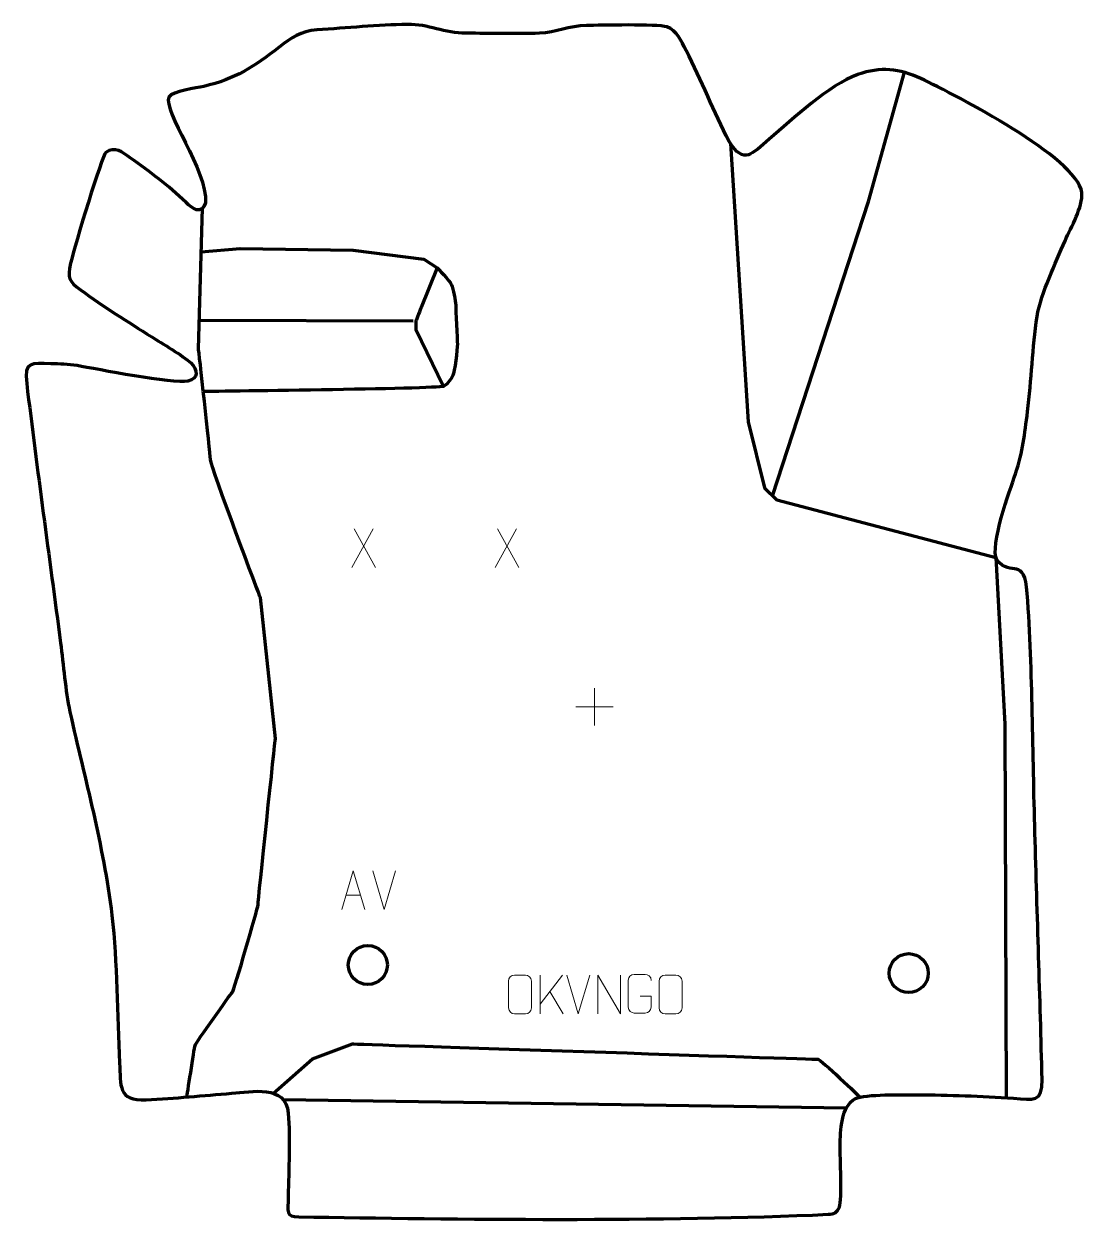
# Model space of a CAD drawing. Header units: millimetres. Extents: x 1211 to 1893, y 101 to 873.
import ezdxf

# ---------------------------------------------------------------- set-up
doc = ezdxf.new("R2010")
doc.units = ezdxf.units.MM
doc.header["$MEASUREMENT"] = 0
doc.layers.add('layer 1', color=7, linetype='Continuous')
doc.layers.add('layer 2', color=7, linetype='Continuous')

msp = doc.modelspace()

# ---------------------------------------------------------------- linework, layer by layer
at = {"layer": 'layer 1', "color": 142, "lineweight": 200}
for centre in [(1432.0567, 267.0648), (1780.4451, 261.8083)]:
    msp.add_ellipse(centre, major_axis=(12.574, 0), ratio=0.99999205, dxfattribs=at)
at = {"layer": 'layer 1', "color": 140, "lineweight": 158}
for points, knots in [([(1692.7706, 569.4644), (1692.7706, 569.4644), (1754.5665, 759.1416), (1754.5665, 759.1416), (1754.5665, 759.1416), (1754.5665, 759.1416), (1777.6413, 842.3124), (1777.6413, 842.3124)], [0, 0, 0, 0, 0.33333333, 0.33333333, 0.33333333, 0.33333333, 1, 1, 1, 1]), ([(1665.6258, 796.376), (1665.6258, 796.376), (1676.9835, 617.0182), (1676.9835, 617.0182), (1676.9835, 617.0182), (1676.9835, 617.0182), (1687.6294, 574.4344), (1687.6294, 574.4344), (1687.6294, 574.4344), (1687.6294, 574.4344), (1695.6139, 566.7161), (1695.6139, 566.7161), (1695.6139, 566.7161), (1695.6139, 566.7161), (1836.6213, 529.6424), (1836.6213, 529.6424)], [0, 0, 0, 0, 0.2, 0.2, 0.2, 0.2, 0.4, 0.4, 0.4, 0.4, 0.6, 0.6, 0.6, 0.6, 1, 1, 1, 1]), ([(1315.5539, 181.9991), (1315.5539, 181.9991), (1320.2117, 213.2703), (1320.7439, 215.1334), (1320.7439, 215.1334), (1321.2761, 216.9964), (1343.7658, 248.535), (1344.6973, 249.3335), (1344.6973, 249.3335), (1345.6288, 250.132), (1361.3315, 303.3617), (1361.3315, 305.8901), (1361.3315, 305.8901), (1361.3315, 308.4186), (1372.5098, 412.8819), (1372.5098, 412.8819), (1372.5098, 412.8819), (1372.5098, 412.8819), (1362.9285, 503.6386), (1362.9285, 503.6386), (1362.9285, 503.6386), (1362.9285, 503.6386), (1330.9907, 587.7415), (1330.7245, 592.7984), (1330.7245, 592.7984), (1330.4583, 597.8552), (1323.0061, 664.1263), (1323.0061, 664.1263), (1323.0061, 664.1263), (1323.0061, 664.1263), (1325.5919, 754.6933), (1325.5919, 754.6933)], [0, 0, 0, 0, 0.11111111, 0.11111111, 0.11111111, 0.11111111, 0.22222222, 0.22222222, 0.22222222, 0.22222222, 0.33333333, 0.33333333, 0.33333333, 0.33333333, 0.44444444, 0.44444444, 0.44444444, 0.44444444, 0.55555556, 0.55555556, 0.55555556, 0.55555556, 0.66666667, 0.66666667, 0.66666667, 0.66666667, 0.77777778, 0.77777778, 0.77777778, 0.77777778, 1, 1, 1, 1]), ([(1324.7911, 726.6463), (1324.7911, 726.6463), (1349.7522, 728.8), (1349.7522, 728.8), (1349.7522, 728.8), (1349.7522, 728.8), (1422.677, 727.7355), (1422.677, 727.7355), (1422.677, 727.7355), (1422.677, 727.7355), (1468.1884, 721.8801), (1468.1884, 721.8801), (1468.1884, 721.8801), (1468.1884, 721.8801), (1476.7051, 716.291), (1476.7051, 716.291), (1476.7051, 716.291), (1476.7051, 716.291), (1484.9559, 708.0405), (1486.0204, 705.379), (1486.0204, 705.379), (1487.085, 702.7174), (1488.6819, 694.9992), (1488.6819, 692.3377), (1488.6819, 692.3377), (1488.6819, 689.6761), (1489.7464, 669.9813), (1489.7464, 667.0536), (1489.7464, 667.0536), (1489.7464, 664.1259), (1487.8834, 648.6893), (1486.8188, 646.8262), (1486.8188, 646.8262), (1485.7542, 644.9632), (1483.8912, 641.5032), (1480.6974, 639.9063), (1480.6974, 639.9063), (1477.5036, 638.3094), (1326.0797, 636.566), (1326.0797, 636.566)], [0, 0, 0, 0, 0.09090909, 0.09090909, 0.09090909, 0.09090909, 0.18181818, 0.18181818, 0.18181818, 0.18181818, 0.27272727, 0.27272727, 0.27272727, 0.27272727, 0.36363636, 0.36363636, 0.36363636, 0.36363636, 0.45454545, 0.45454545, 0.45454545, 0.45454545, 0.54545455, 0.54545455, 0.54545455, 0.54545455, 0.63636364, 0.63636364, 0.63636364, 0.63636364, 0.72727273, 0.72727273, 0.72727273, 0.72727273, 0.81818182, 0.81818182, 0.81818182, 0.81818182, 1, 1, 1, 1]), ([(1476.7051, 716.291), (1476.7051, 716.291), (1466.3914, 690.6409), (1466.3914, 690.6409), (1466.3914, 690.6409), (1466.3914, 690.6409), (1462.9979, 682.2573), (1462.9979, 681.858), (1462.9979, 681.858), (1462.9979, 681.4588), (1462.9314, 676.535), (1462.9314, 676.535), (1462.9314, 676.535), (1462.9314, 676.535), (1480.6974, 639.9063), (1480.6974, 639.9063)], [0, 0, 0, 0, 0.2, 0.2, 0.2, 0.2, 0.4, 0.4, 0.4, 0.4, 0.6, 0.6, 0.6, 0.6, 1, 1, 1, 1]), ([(1836.6213, 529.6424), (1836.6213, 529.6424), (1842.3958, 422.1974), (1842.3958, 422.1974), (1842.3958, 422.1974), (1842.3958, 422.1974), (1843.2516, 181.4639), (1843.2516, 181.4639)], [0, 0, 0, 0, 0.33333333, 0.33333333, 0.33333333, 0.33333333, 1, 1, 1, 1]), ([(1371.1696, 184.3611), (1371.1696, 184.3611), (1396.329, 206.6162), (1396.329, 206.6162), (1396.329, 206.6162), (1396.329, 206.6162), (1422.1455, 216.1976), (1422.1455, 216.1976), (1422.1455, 216.1976), (1422.1455, 216.1976), (1719.9658, 206.35), (1721.8288, 206.35), (1721.8288, 206.35), (1723.6919, 206.35), (1749.0713, 181.9463), (1749.0713, 181.9463)], [0, 0, 0, 0, 0.2, 0.2, 0.2, 0.2, 0.4, 0.4, 0.4, 0.4, 0.6, 0.6, 0.6, 0.6, 1, 1, 1, 1])]:
    msp.add_open_spline(points, degree=3, knots=knots, dxfattribs=at)
for points in [[(1323.535, 682.6536), (1323.535, 682.6536), (1461.3345, 682.1241), (1461.3345, 682.1241)], [(1377.5381, 180.3179), (1377.5381, 180.3179), (1740.4708, 175.0829), (1740.4708, 175.0829)]]:
    msp.add_open_spline(points, degree=3, dxfattribs=at)
at = {"layer": 'layer 2', "color": 242, "lineweight": 158}
msp.add_open_spline([(1399.2932, 869.6021), (1418.5093, 870.9092), (1438.4456, 872.7904), (1457.6454, 873.1383), (1457.6454, 873.1383), (1470.8902, 873.3783), (1481.4433, 867.4668), (1495.5084, 867.4385), (1495.5084, 867.4385), (1511.0432, 867.4008), (1527.2165, 866.923), (1542.6784, 867.4578), (1542.6784, 867.4578), (1553.342, 867.9836), (1561.6482, 872.1658), (1572.8718, 872.4433), (1572.8718, 872.4433), (1581.7335, 872.626), (1618.3499, 873.4393), (1624.576, 871.5396), (1624.576, 871.5396), (1631.543, 869.0243), (1633.7986, 862.4734), (1637.1032, 856.3757), (1637.1032, 856.3757), (1647.1364, 837.1348), (1654.8383, 816.8437), (1664.7733, 797.6723), (1664.7733, 797.6723), (1674.5276, 782.3843), (1679.506, 789.8516), (1690.5527, 799.1671), (1690.5527, 799.1671), (1706.3461, 812.5511), (1728.585, 833.9643), (1747.7199, 840.8373), (1747.7199, 840.8373), (1762.1762, 846.0299), (1774.4887, 844.8313), (1788.2193, 838.2806), (1788.2193, 838.2806), (1811.5488, 827.2359), (1888.6711, 787.3785), (1892.0081, 764.9018), (1892.0081, 764.9018), (1892.74, 755.1624), (1885.0452, 742.8428), (1881.2091, 733.7198), (1881.2091, 733.7198), (1875.01, 719.0749), (1865.7436, 700.4567), (1863.1673, 685.0303), (1863.1673, 685.0303), (1860.0695, 664.885), (1859.5636, 644.1802), (1857.0014, 623.7715), (1857.0014, 623.7715), (1855.0825, 608.3749), (1854.0879, 598.6053), (1849.2023, 583.5731), (1849.2023, 583.5731), (1845.6441, 572.7218), (1832.5131, 537.507), (1837.1937, 528.033), (1837.1937, 528.033), (1846.6359, 516.252), (1855.0134, 530.9995), (1856.8547, 506.4652), (1856.8547, 506.4652), (1860.4015, 455.3002), (1860.274, 403.3206), (1861.753, 351.9889), (1861.753, 351.9889), (1863.2832, 299.0833), (1865.0524, 246.1707), (1866.3944, 193.2618), (1866.3944, 193.2618), (1866.3456, 178.0969), (1861.0889, 180.3898), (1847.9868, 181.164), (1847.9868, 181.164), (1826.7027, 182.5393), (1806.9536, 183.4665), (1785.5879, 183.3569), (1785.5879, 183.3569), (1777.4824, 183.3517), (1752.2973, 183.9821), (1746.1427, 181.0459), (1746.1427, 181.0459), (1736.837, 176.0073), (1736.4672, 160.074), (1736.249, 150.7037), (1736.249, 150.7037), (1736.2311, 143.3942), (1737.6216, 116.0006), (1735.812, 111.1897), (1735.812, 111.1897), (1734.3088, 107.1936), (1732.1734, 106.5638), (1728.6799, 106.4013), (1728.6799, 106.4013), (1621.7483, 101.4301), (1488.4191, 103.2421), (1387.672, 104.7479), (1387.672, 104.7479), (1379.0078, 104.8774), (1380.606, 107.6042), (1380.7658, 118.1411), (1380.7658, 118.1411), (1381.0287, 135.4911), (1382.2443, 154.6916), (1380.809, 171.6739), (1380.809, 171.6739), (1379.2471, 190.1545), (1357.1646, 185.3699), (1344.5476, 184.3722), (1344.5476, 184.3722), (1326.2044, 182.9131), (1307.7186, 181.2036), (1289.3589, 180.1696), (1289.3589, 180.1696), (1270.9183, 179.131), (1272.9324, 189.517), (1272.1228, 203.8957), (1272.1228, 203.8957), (1270.4921, 235.2372), (1270.7002, 268.1817), (1267.2294, 299.2122), (1267.2294, 299.2122), (1261.4528, 345.7157), (1250.111, 385.2219), (1240.1781, 430.1584), (1240.1781, 430.1584), (1237.1432, 444.2153), (1236.0712, 460.2267), (1234.1554, 474.6881), (1234.1554, 474.6881), (1226.7888, 530.3108), (1219.0997, 586.1106), (1212.3105, 641.7892), (1212.3105, 641.7892), (1210.5735, 656.0345), (1215.2535, 654.8885), (1227.8494, 654.5412), (1227.8494, 654.5412), (1233.5611, 654.3837), (1239.0891, 654.0194), (1244.7561, 653.2602), (1244.7561, 653.2602), (1257.6206, 651.126), (1306.6318, 641.2144), (1316.1354, 643.3031), (1316.1354, 643.3031), (1323.1956, 644.8546), (1322.6158, 650.5865), (1317.9997, 655.0267), (1317.9997, 655.0267), (1313.2237, 659.6207), (1299.1769, 667.81), (1292.9234, 671.7578), (1292.9234, 671.7578), (1277.4514, 681.6859), (1261.6413, 691.0192), (1246.9983, 702.1822), (1246.9983, 702.1822), (1239.5188, 707.9148), (1238.3981, 709.3431), (1240.6384, 719.3422), (1240.6384, 719.3422), (1243.3132, 731.2804), (1260.9255, 788.6091), (1263.2907, 790.6824), (1263.2907, 790.6824), (1268.8062, 794.8517), (1274.3873, 790.7476), (1279.0722, 787.1939), (1279.0722, 787.1939), (1292.4145, 777.5542), (1303.0565, 769.9851), (1314.9602, 758.3554), (1314.9602, 758.3554), (1318.8922, 754.5138), (1325.0828, 749.988), (1327.4542, 758.2567), (1327.4542, 758.2567), (1329.0199, 778.7276), (1299.6552, 817.7638), (1303.9481, 826.22), (1303.9481, 826.22), (1306.1286, 830.5148), (1321.5518, 831.9834), (1326.4545, 833.1522), (1326.4545, 833.1522), (1346.8021, 838.0946), (1358.6951, 845.7416), (1374.948, 858.5554), (1374.948, 858.5554), (1382.8999, 864.8247), (1388.9041, 868.7292), (1399.2932, 869.6021)], degree=3, knots=[0, 0, 0, 0, 0.01960784, 0.01960784, 0.01960784, 0.01960784, 0.03921569, 0.03921569, 0.03921569, 0.03921569, 0.05882353, 0.05882353, 0.05882353, 0.05882353, 0.07843137, 0.07843137, 0.07843137, 0.07843137, 0.09803922, 0.09803922, 0.09803922, 0.09803922, 0.11764706, 0.11764706, 0.11764706, 0.11764706, 0.1372549, 0.1372549, 0.1372549, 0.1372549, 0.15686275, 0.15686275, 0.15686275, 0.15686275, 0.17647059, 0.17647059, 0.17647059, 0.17647059, 0.19607843, 0.19607843, 0.19607843, 0.19607843, 0.21568627, 0.21568627, 0.21568627, 0.21568627, 0.23529412, 0.23529412, 0.23529412, 0.23529412, 0.25490196, 0.25490196, 0.25490196, 0.25490196, 0.2745098, 0.2745098, 0.2745098, 0.2745098, 0.29411765, 0.29411765, 0.29411765, 0.29411765, 0.31372549, 0.31372549, 0.31372549, 0.31372549, 0.33333333, 0.33333333, 0.33333333, 0.33333333, 0.35294118, 0.35294118, 0.35294118, 0.35294118, 0.37254902, 0.37254902, 0.37254902, 0.37254902, 0.39215686, 0.39215686, 0.39215686, 0.39215686, 0.41176471, 0.41176471, 0.41176471, 0.41176471, 0.43137255, 0.43137255, 0.43137255, 0.43137255, 0.45098039, 0.45098039, 0.45098039, 0.45098039, 0.47058824, 0.47058824, 0.47058824, 0.47058824, 0.49019608, 0.49019608, 0.49019608, 0.49019608, 0.50980392, 0.50980392, 0.50980392, 0.50980392, 0.52941176, 0.52941176, 0.52941176, 0.52941176, 0.54901961, 0.54901961, 0.54901961, 0.54901961, 0.56862745, 0.56862745, 0.56862745, 0.56862745, 0.58823529, 0.58823529, 0.58823529, 0.58823529, 0.60784314, 0.60784314, 0.60784314, 0.60784314, 0.62745098, 0.62745098, 0.62745098, 0.62745098, 0.64705882, 0.64705882, 0.64705882, 0.64705882, 0.66666667, 0.66666667, 0.66666667, 0.66666667, 0.68627451, 0.68627451, 0.68627451, 0.68627451, 0.70588235, 0.70588235, 0.70588235, 0.70588235, 0.7254902, 0.7254902, 0.7254902, 0.7254902, 0.74509804, 0.74509804, 0.74509804, 0.74509804, 0.76470588, 0.76470588, 0.76470588, 0.76470588, 0.78431373, 0.78431373, 0.78431373, 0.78431373, 0.80392157, 0.80392157, 0.80392157, 0.80392157, 0.82352941, 0.82352941, 0.82352941, 0.82352941, 0.84313725, 0.84313725, 0.84313725, 0.84313725, 0.8627451, 0.8627451, 0.8627451, 0.8627451, 0.88235294, 0.88235294, 0.88235294, 0.88235294, 0.90196078, 0.90196078, 0.90196078, 0.90196078, 0.92156863, 0.92156863, 0.92156863, 0.92156863, 0.94117647, 0.94117647, 0.94117647, 0.94117647, 0.96078431, 0.96078431, 0.96078431, 0.96078431, 1, 1, 1, 1], dxfattribs=at)
at = {"layer": 'layer 2', "color": 250, "lineweight": 9}
for points in [[(1435.5453, 548.083), (1435.5453, 548.083), (1421.8047, 523.1872), (1421.8047, 523.1872)], [(1423.2593, 548.083), (1423.2593, 548.083), (1436.9999, 523.1295), (1436.9999, 523.1295)], [(1527.8989, 548.083), (1527.8989, 548.083), (1514.1583, 523.1872), (1514.1583, 523.1872)], [(1515.6129, 548.083), (1515.6129, 548.083), (1529.3535, 523.1295), (1529.3535, 523.1295)], [(1578.098, 445.4493), (1578.098, 445.4493), (1578.098, 421.4714), (1578.098, 421.4714)], [(1566.1091, 433.4603), (1566.1091, 433.4603), (1590.087, 433.4603), (1590.087, 433.4603)], [(1442.6315, 302.7201), (1442.6315, 302.7201), (1435.3097, 327.6737), (1435.3097, 327.6737)], [(1449.9534, 327.6737), (1449.9534, 327.6737), (1442.6316, 302.7201), (1442.6316, 302.7201)], [(1417.9946, 311.9768), (1417.9946, 311.9768), (1427.4903, 311.9768), (1427.4903, 311.9768)], [(1543.0953, 260.5444), (1543.0953, 260.5444), (1543.0953, 235.5908), (1543.0953, 235.5908)], [(1557.4715, 260.5444), (1557.4715, 260.5444), (1543.0953, 241.9047), (1543.0953, 241.9047)], [(1567.6481, 235.562), (1567.6481, 235.562), (1560.3263, 260.5156), (1560.3263, 260.5156)], [(1574.97, 260.5156), (1574.97, 260.5156), (1567.6482, 235.562), (1567.6482, 235.562)], [(1557.7968, 235.6866), (1557.7968, 235.6866), (1549.3263, 250.0002), (1549.3263, 250.0002)]]:
    msp.add_open_spline(points, degree=3, dxfattribs=at)
for points, knots in [([(1415.272, 302.7274), (1415.272, 302.7274), (1422.643, 327.6809), (1422.643, 327.6809), (1422.643, 327.6809), (1422.643, 327.6809), (1430.2129, 302.7274), (1430.2129, 302.7274)], [0, 0, 0, 0, 0.33333333, 0.33333333, 0.33333333, 0.33333333, 1, 1, 1, 1]), ([(1526.57, 260.515), (1528.8957, 260.515), (1531.2218, 260.515), (1533.5479, 260.515), (1533.5479, 260.515), (1535.4945, 260.5506), (1537.4859, 259.059), (1537.5126, 256.6214), (1537.5126, 256.6214), (1537.5122, 250.8745), (1537.5122, 245.1272), (1537.5126, 239.3795), (1537.5126, 239.3795), (1537.3728, 237.0561), (1535.6956, 235.5765), (1533.5479, 235.5657), (1533.5479, 235.5657), (1531.216, 235.5661), (1528.8841, 235.5661), (1526.5526, 235.5657), (1526.5526, 235.5657), (1524.6276, 235.4603), (1522.6555, 237.3448), (1522.6667, 239.3621), (1522.6667, 239.3621), (1522.667, 245.1322), (1522.667, 250.9019), (1522.6667, 256.6712), (1522.6667, 256.6712), (1522.6709, 258.8093), (1524.4176, 260.5285), (1526.57, 260.515)], [0, 0, 0, 0, 0.11111111, 0.11111111, 0.11111111, 0.11111111, 0.22222222, 0.22222222, 0.22222222, 0.22222222, 0.33333333, 0.33333333, 0.33333333, 0.33333333, 0.44444444, 0.44444444, 0.44444444, 0.44444444, 0.55555556, 0.55555556, 0.55555556, 0.55555556, 0.66666667, 0.66666667, 0.66666667, 0.66666667, 0.77777778, 0.77777778, 0.77777778, 0.77777778, 1, 1, 1, 1]), ([(1580.1187, 235.5909), (1580.1187, 235.5909), (1580.1187, 260.5444), (1580.1187, 260.5444), (1580.1187, 260.5444), (1580.1187, 260.5444), (1594.7735, 235.5909), (1594.7735, 235.5909), (1594.7735, 235.5909), (1594.7735, 235.5909), (1594.7735, 260.5444), (1594.7735, 260.5444)], [0, 0, 0, 0, 0.25, 0.25, 0.25, 0.25, 0.5, 0.5, 0.5, 0.5, 1, 1, 1, 1]), ([(1607.4461, 247.0676), (1607.4461, 247.0676), (1614.6142, 247.0676), (1614.6142, 247.0676), (1614.6142, 247.0676), (1614.6142, 247.0676), (1614.6142, 239.8995), (1614.6142, 239.8995), (1614.6142, 239.8995), (1614.4745, 237.5761), (1612.7973, 236.0965), (1610.6495, 236.0857), (1610.6495, 236.0857), (1608.3177, 236.0861), (1605.9857, 236.0861), (1603.6542, 236.0857), (1603.6542, 236.0857), (1601.7293, 235.9803), (1599.7571, 237.8648), (1599.7683, 239.8821), (1599.7683, 239.8821), (1599.7687, 245.6522), (1599.7687, 251.4219), (1599.7683, 257.1912), (1599.7683, 257.1912), (1599.7725, 259.3293), (1601.5193, 261.0485), (1603.6716, 261.0351), (1603.6716, 261.0351), (1605.9973, 261.0351), (1608.3234, 261.0351), (1610.6495, 261.0351), (1610.6495, 261.0351), (1612.5962, 261.0705), (1614.5876, 259.579), (1614.6142, 257.1413)], [0, 0, 0, 0, 0.1, 0.1, 0.1, 0.1, 0.2, 0.2, 0.2, 0.2, 0.3, 0.3, 0.3, 0.3, 0.4, 0.4, 0.4, 0.4, 0.5, 0.5, 0.5, 0.5, 0.6, 0.6, 0.6, 0.6, 0.7, 0.7, 0.7, 0.7, 0.8, 0.8, 0.8, 0.8, 1, 1, 1, 1]), ([(1623.57, 260.515), (1625.8957, 260.515), (1628.2218, 260.515), (1630.5479, 260.515), (1630.5479, 260.515), (1632.4945, 260.5506), (1634.4859, 259.059), (1634.5126, 256.6214), (1634.5126, 256.6214), (1634.5122, 250.8745), (1634.5122, 245.1272), (1634.5126, 239.3795), (1634.5126, 239.3795), (1634.3728, 237.0561), (1632.6956, 235.5765), (1630.5479, 235.5657), (1630.5479, 235.5657), (1628.216, 235.5661), (1625.8841, 235.5661), (1623.5526, 235.5657), (1623.5526, 235.5657), (1621.6276, 235.4603), (1619.6555, 237.3448), (1619.6667, 239.3621), (1619.6667, 239.3621), (1619.667, 245.1322), (1619.667, 250.9019), (1619.6667, 256.6712), (1619.6667, 256.6712), (1619.6709, 258.8093), (1621.4176, 260.5285), (1623.57, 260.515)], [0, 0, 0, 0, 0.11111111, 0.11111111, 0.11111111, 0.11111111, 0.22222222, 0.22222222, 0.22222222, 0.22222222, 0.33333333, 0.33333333, 0.33333333, 0.33333333, 0.44444444, 0.44444444, 0.44444444, 0.44444444, 0.55555556, 0.55555556, 0.55555556, 0.55555556, 0.66666667, 0.66666667, 0.66666667, 0.66666667, 0.77777778, 0.77777778, 0.77777778, 0.77777778, 1, 1, 1, 1])]:
    msp.add_open_spline(points, degree=3, knots=knots, dxfattribs=at)

doc.saveas('drawing.dxf')
